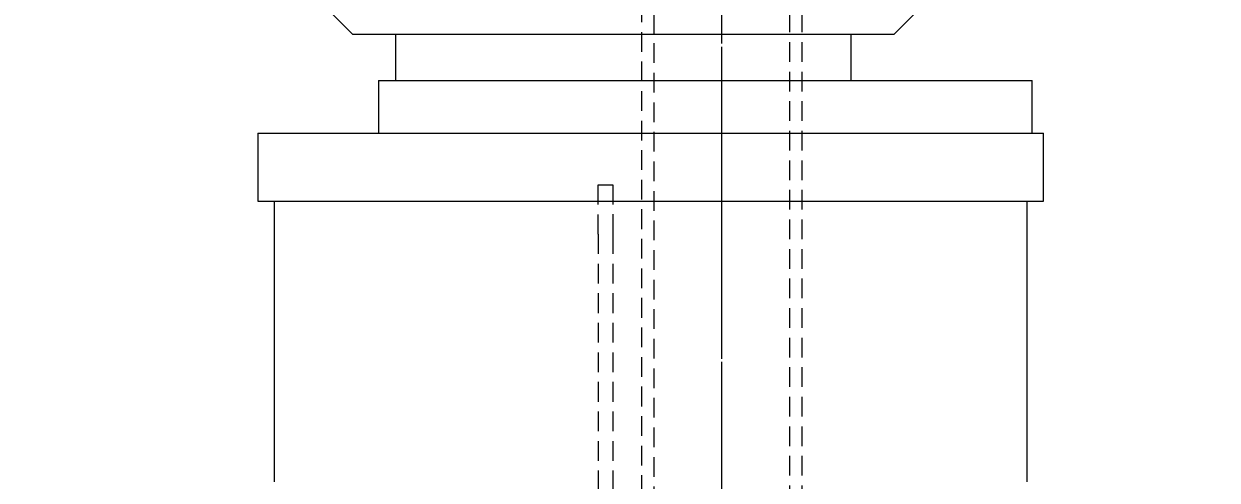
# Model space of a CAD drawing. Header units: millimetres. Extents: x 0 to 3953, y 1 to 2793.
# Drawn here: x 870.8 to 1232.1, y 1680.1 to 1818.3 of the extents above; entities that cross this region are included whole.
import ezdxf

# ---------------------------------------------------------------- set-up
doc = ezdxf.new("R2010")
doc.units = ezdxf.units.MM
doc.header["$LTSCALE"] = 4.7
doc.linetypes.add('CENTERX2', pattern=[20.32, 12.7, -2.54, 2.54, -2.54])
doc.linetypes.add('HIDDEN', pattern=[1.905, 1.27, -0.635])
doc.layers.add('D', color=1, linetype='Continuous')
doc.layers.add('SLD-0', color=7, linetype='Continuous', lineweight=15)
doc.styles.add('SLDTEXTSTYLE1', font='TXT', dxfattribs={"width": 0.75})
doc.dimstyles.new('SLDDIMSTYLE0', dxfattribs={"dimtxt": 22.38375, "dimasz": 11.75, "dimexe": 0, "dimexo": 0.0625, "dimgap": 5.595937, "dimtad": 1, "dimrnd": 1e-09, "dimzin": 12, "dimdsep": 46, "dimtxsty": 'SLDTEXTSTYLE1', "dimsah": 1, "dimcen": 0.09, "dimadec": 0, "dimazin": 3, "dimtfac": 1, "dimtofl": 0, "dimtmove": 0, "dimatfit": 3, "dimfxl": 0, "dimfrac": 2, "dimtolj": 1, "dimtzin": 12, "dimarcsym": 0})

# ---------------------------------------------------------------- blocks, each defined once
blk = doc.blocks.new('_D_18')
at = {"layer": 'D'}
for p, q in [((1227.49, 2508.59), (533.59, 2508.59)), ((538.24, 2508.59), (538.24, 381.59)), ((727.49, 381.59), (533.59, 381.59))]:
    blk.add_line(p, q, dxfattribs=at)
for points in [[(538.24, 2508.59), (535.89, 2496.84), (540.59, 2496.84)], [(538.24, 381.59), (540.59, 393.34), (535.89, 393.34)]]:
    blk.add_solid(points, dxfattribs=at)
at = {"layer": 'D', "insert": (509.39, 1412.01), "char_height": 22.384, "attachment_point": 1, "rotation": 90, "style": 'SLDTEXTSTYLE1'}
blk.add_mtext('2127', dxfattribs=at)

msp = doc.modelspace()

# ---------------------------------------------------------------- linework, layer by layer
at = {"color": 7, "linetype": 'HIDDEN', "lineweight": 0}
for p, q in [((1061.544, 2358.593), (1061.544, 1654.593)), ((1102.744, 1654.593), (1102.744, 2358.593)), ((1057.844, 2057.593), (1057.844, 1654.593)), ((1106.444, 1654.593), (1106.444, 2057.593)), ((1044.644, 1769.593), (1049.144, 1769.593)), ((1044.644, 1754.593), (1044.644, 1769.593)), ((1049.144, 1769.593), (1049.144, 1754.593)), ((1044.644, 1754.593), (1044.644, 1609.593)), ((1049.144, 1754.593), (1049.144, 1609.593))]:
    msp.add_line(p, q, dxfattribs=at)
at = {"color": 7, "linetype": 'Continuous', "lineweight": 15}
for p, q in [((964.063, 1821.443), (970.313, 1815.193)), ((1134.313, 1815.193), (1140.563, 1821.443)), ((970.313, 1815.193), (1006.46, 1815.193)), ((983.313, 1815.193), (983.313, 1801.193)), ((1006.46, 1815.193), (1134.313, 1815.193)), ((1121.313, 1801.193), (1121.313, 1815.193)), ((978.17, 1801.193), (978.17, 1785.193)), ((978.17, 1801.193), (1021.809, 1801.193)), ((1021.809, 1801.193), (1176.17, 1801.193)), ((1176.17, 1785.193), (1176.17, 1801.193)), ((941.589, 1785.193), (941.589, 1764.593)), ((941.589, 1785.193), (1159.244, 1785.193)), ((1159.244, 1785.193), (1179.589, 1785.193)), ((1179.589, 1764.593), (1179.589, 1785.193)), ((941.589, 1764.593), (994.045, 1764.593)), ((946.589, 1764.593), (946.589, 1679.593)), ((994.045, 1764.593), (1179.589, 1764.593)), ((1174.589, 1679.593), (1174.589, 1764.593))]:
    msp.add_line(p, q, dxfattribs=at)
at = {"layer": 'SLD-0', "linetype": 'CENTERX2', "lineweight": 0}
for p, q in [((1082.144, 1645.193), (1082.144, 2358.593)), ((1082.144, 581.793), (1082.144, 1857.252))]:
    msp.add_line(p, q, dxfattribs=at)

# ---------------------------------------------------------------- dimensions: what is measured, and where the dimension line sits
at = {"layer": 'D'}
dim = msp.add_linear_dim(base=(538.241, 381.593), p1=(1232.144, 2508.593), p2=(732.144, 381.593), angle=90, dimstyle='SLDDIMSTYLE0', dxfattribs=at)
dim.commit()
dim.dimension.update_dxf_attribs({"geometry": '_D_18', "text_midpoint": (538.241, 1445.093), "dimtype": 160})

doc.saveas('drawing.dxf')
